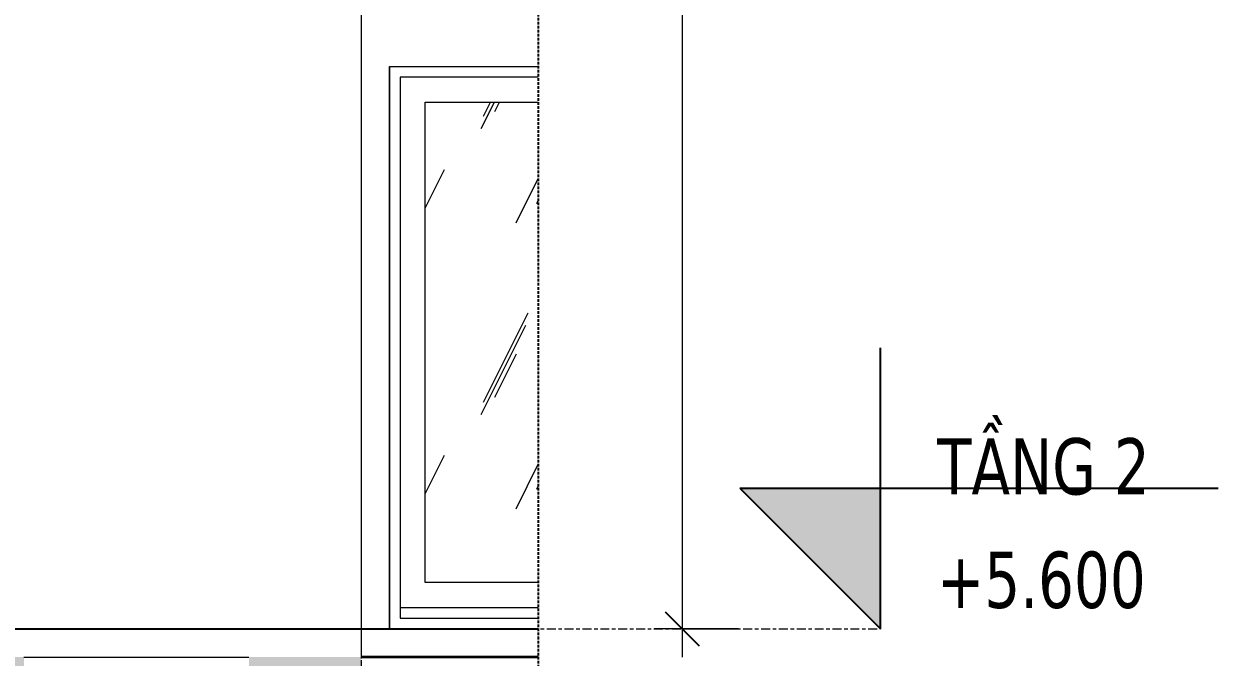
# Model space of a CAD drawing. Header units: millimetres. Extents: x 31499 to 223976, y 3719 to 80291.
# Drawn here: x 68101 to 70224, y 5550 to 6676 of the extents above; entities that cross this region are included whole.
import ezdxf

# ---------------------------------------------------------------- set-up
doc = ezdxf.new("R2010")
doc.units = ezdxf.units.MM
for name, pattern in [('Centre', [31.75, 6.35, -4.7625, 15.875, -4.7625]), ('Grid Line', [22.225, 12.7, -3.175, 3.175, -3.175]), ('Hidden', [7.14375, 4.7625, -2.38125]), ('IMPORT-CENTER _2_', [40.64, 25.4, -5.08, 5.08, -5.08])]:
    doc.linetypes.add(name, pattern=pattern)
for name, color, linetype, lineweight in [('0-5', 170, 'Continuous', 5), ('A-ANNO-DIMS', 211, 'Continuous', 9), ('A-ANNO-DIMS-50', 211, 'Continuous', 9), ('A-DETL-GENF', 92, 'Continuous', 18), ('A-DETL-GENF-4', 92, 'Hidden', 25), ('A-DETL-GENF-5', 9, 'Continuous', 18), ('A-FLOR-3', 7, 'Continuous', 18), ('A-FLOR-FNSH-1', 250, 'Continuous', 35), ('A-FLOR-LEVL', 51, 'Continuous', 9), ('A-FLOR-LEVL-1', 51, 'Continuous', 25), ('A-FLOR-LEVL-2', 51, 'Centre', 9), ('A-GLAZ', 151, 'Continuous', 18), ('A-WALL', 113, 'Continuous', 18), ('G-IMPT', 8, 'Continuous', 18), ('G-IMPT-3', 8, 'IMPORT-CENTER _2_', 18), ('M-EQPM', 50, 'Continuous', 18), ('M-EQPM-1', 50, 'Continuous', 25), ('S-GRID-1', 1, 'Grid Line', 9)]:
    doc.layers.add(name, color=color, linetype=linetype, lineweight=lineweight)
doc.styles.add('Tahoma_B_1', font='tahomabd.ttf', dxfattribs={"width": 0.85, "height": 100})
doc.styles.add('UTM Avo', font='', dxfattribs={"width": 0.9, "height": 125})
doc.styles.get('UTM Avo').set_extended_font_data('UTM Avo')
doc.dimstyles.new('1_Dim_chi_tiet_2_5', dxfattribs={"dimscale": 304.8, "dimtxt": 124.912619, "dimasz": 0.19685, "dimexe": 0.164042, "dimexo": 0.0625, "dimgap": 0.016404, "dimtad": 1, "dimdec": 0, "dimrnd": 5, "dimzin": 0, "dimdsep": 46, "dimtxsty": 'UTM Avo', "dimblk1": 'OBLIQUE', "dimblk2": 'OBLIQUE', "dimsah": 1, "dimcen": 0.09, "dimdle": 0.164042, "dimazin": 0, "dimtfac": 1, "dimtdec": 4, "dimtix": 1, "dimtmove": 0, "dimatfit": 3, "dimfxl": 0.328084, "dimfxlon": 1, "dimtvp": 1, "dimtolj": 1, "dimtzin": 0, "dimarcsym": 2})

# ---------------------------------------------------------------- blocks, each defined once
blk = doc.blocks.new('NCV_TKTC_KET CAU_rvt-3-TKCS_CĂN HỘ LOẠI 2A - MẶT CẮT 2')
at = {"layer": 'A-FLOR-3'}
blk.add_line((42052.6, 5550), (42452.6, 5550), dxfattribs=at)
at = {"layer": 'A-FLOR-FNSH-1'}
blk.add_line((42967, 5550), (42652.6, 5550), dxfattribs=at)
blk = doc.blocks.new('1_FAMILY RVT - W01-WxH 1000x3200-V42-TKCS_CĂN HỘ LOẠI 2A - MẶT CẮT 2')
at = {"layer": 'A-GLAZ'}
h = blk.add_hatch(dxfattribs=at)
h.set_pattern_fill('FP_12', color=256, style=0, pattern_type=2)
h.set_pattern_definition([(63.435, (38289.09, 15909.78), (-0.0009, 508), [177.488, -958.435]), (63.435, (37781.09, 15909.78), (-0.0009, 508), [177.488, -958.435]), (63.435, (38532.27, 16007.92), (-0.0009, 508), [177.488, -958.435]), (63.435, (38024.27, 16007.92), (-0.0009, 508), [177.488, -958.435]), (63.435, (38495.46, 15973.28), (-0.0009, 508), [177.488, -958.435]), (63.435, (37987.46, 15973.28), (-0.0009, 508), [177.488, -958.435]), (63.435, (38457.94, 16171.7), (-0.0009, 508), [86.267, -1049.655]), (63.435, (37949.94, 16171.7), (-0.0009, 508), [86.267, -1049.655]), (63.435, (38433.4, 16140.98), (-0.0009, 508), [177.488, -958.435]), (63.435, (37925.4, 16140.98), (-0.0009, 508), [177.488, -958.435]), (63.435, (38437.74, 16163.03), (-0.0009, 508), [177.488, -958.435]), (63.435, (37929.74, 16163.03), (-0.0009, 508), [177.488, -958.435]), (63.435, (38232.78, 16066.31), (-0.0009, 508), [177.488, -958.435]), (63.435, (37724.78, 16066.31), (-0.0009, 508), [177.488, -958.435]), (63.435, (38237.11, 16092.3), (-0.0009, 508), [177.488, -958.435]), (63.435, (37729.11, 16092.3), (-0.0009, 508), [177.488, -958.435]), (63.435, (38238.28, 16111.03), (-0.0009, 508), [177.488, -958.435]), (63.435, (37730.28, 16111.03), (-0.0009, 508), [177.488, -958.435])])
h.paths.add_polyline_path([(42967, 5682.5), (42967, 6536.5), (42766.1, 6536.5), (42766.1, 5682.5)])
for p, q in [((42702.6, 6600), (42967, 6600)), ((42702.6, 6600), (42702.6, 5600)), ((42721.6, 6580.9), (42721.6, 5619)), ((42967, 6580.9), (42721.6, 6580.9)), ((42766.1, 6536.5), (42967, 6536.5)), ((42766.1, 5682.5), (42766.1, 6536.5)), ((42967, 5682.5), (42766.1, 5682.5)), ((42721.6, 5638.1), (42967, 5638.1)), ((42721.6, 5619), (42967, 5619)), ((42967, 5600), (42702.6, 5600))]:
    blk.add_line(p, q, dxfattribs=at)
blk = doc.blocks.new('TKTC_XREF_251221_MB TANG 2-7 - TKTC_XREF_260130_MB TANG 2-5_dwg_$cc-4746802-TKCS_CĂN HỘ LOẠI 2A - MẶT CẮT 2')
at = {"layer": 'G-IMPT-3'}
for p, q in [((42139.2, 5600), (42260.3, 5600)), ((42200.2, 5600), (42199.3, 5600))]:
    blk.add_line(p, q, dxfattribs=at)
at = {"layer": 'M-EQPM'}
for p, q in [((42200.1, 5600), (42199.4, 5600)), ((42199.4, 5600), (42199.7, 5600)), ((42199.7, 5600), (42200.1, 5600)), ((42244.7, 5600), (42244.7, 5600))]:
    blk.add_line(p, q, dxfattribs=at)
blk = doc.blocks.new('TKTC_XREF_251221_MB TANG 2-7 - TKTC_XREF_260130_MB TANG 2-5_dwg_CUM U_DN100-4746799-TKCS_CĂN HỘ LOẠI 2A - MẶT CẮT 2')
at = {"layer": 'G-IMPT'}
for p, q in [((42202, 5600), (42201.2, 5600)), ((42252.6, 5600), (42201.2, 5600)), ((42202, 5600), (42201.3, 5600)), ((42202, 5600), (42201.3, 5600)), ((42253.4, 5600), (42202, 5600)), ((42254.1, 5600), (42257.9, 5600)), ((42254.1, 5600), (42257.9, 5600)), ((42254.8, 5600), (42258.6, 5600)), ((42254.9, 5600), (42258.7, 5600)), ((42257.9, 5600), (42257.9, 5600)), ((42257.9, 5600), (42257.9, 5600)), ((42257.9, 5600), (42257.9, 5600)), ((42258.6, 5600), (42258.6, 5600)), ((42258.6, 5600), (42258.7, 5600)), ((42258.6, 5600), (42258.7, 5600)), ((42258.7, 5600), (42258.7, 5600)), ((42259.4, 5600), (42259.4, 5600)), ((42260.2, 5600), (42260.2, 5600)), ((42260.9, 5600), (42261, 5600)), ((42261.7, 5600), (42261.7, 5600)), ((42262.4, 5600), (42262.5, 5600)), ((42262.9, 5600), (42263.7, 5600)), ((42263.7, 5600), (42263, 5600)), ((42264.5, 5600), (42263.7, 5600)), ((42263.7, 5600), (42264.4, 5600)), ((42263.7, 5600), (42263.7, 5600)), ((42264.4, 5600), (42264.5, 5600))]:
    blk.add_line(p, q, dxfattribs=at)
at = {"layer": 'G-IMPT', "flags": 128}
for points in [[(42252.6, 5600), (42201.3, 5600), (42201.3, 5600)], [(42253.3, 5600), (42202, 5600), (42202, 5600)], [(42254.1, 5600), (42254.1, 5600), (42252.5, 5600), (42252.6, 5600), (42254.1, 5600), (42254.1, 5600)], [(42254.8, 5600), (42254.8, 5600), (42253.3, 5600), (42253.4, 5600), (42254.9, 5600), (42254.9, 5600)], [(42257.9, 5600), (42254.1, 5600), (42254.1, 5600), (42257.9, 5600)], [(42258.7, 5600), (42254.9, 5600), (42254.8, 5600), (42258.6, 5600)], [(42258.6, 5600), (42262.9, 5600), (42263, 5600), (42258.7, 5600)], [(42259.4, 5600), (42263.7, 5600), (42263.7, 5600), (42259.4, 5600)]]:
    blk.add_lwpolyline(points, dxfattribs=at)
blk = doc.blocks.new('TKTC_XREF_251221_MB TANG 2-7 - TKTC_XREF_260130_MB TANG 2-5_dwg_$cc-4746798-TKCS_CĂN HỘ LOẠI 2A - MẶT CẮT 2')
at = {"layer": 'G-IMPT-3'}
for p, q in [((42110.7, 5600), (42263.7, 5600)), ((42187.2, 5600), (42187.1, 5600))]:
    blk.add_line(p, q, dxfattribs=at)
at = {"layer": 'M-EQPM'}
for p, q in [((42187.2, 5600), (42187.1, 5600)), ((42187.1, 5600), (42187.2, 5600)), ((42187.2, 5600), (42187.2, 5600)), ((42244, 5600), (42244, 5600))]:
    blk.add_line(p, q, dxfattribs=at)
blk = doc.blocks.new('TKTC_XREF_251221_MB TANG 2-7 - TKTC_XREF_260130_MB TANG 2-5_dwg_CUM U_DN100-V43-TKCS_CĂN HỘ LOẠI 2A - MẶT CẮT 2')
at = {"layer": 'G-IMPT'}
for p, q in [((42187.1, 5600), (42187.2, 5600)), ((42187.1, 5600), (42187.2, 5600)), ((42187.1, 5600), (42187.2, 5600)), ((42252, 5600), (42187.1, 5600)), ((42252.1, 5600), (42187.2, 5600)), ((42253.9, 5600), (42258.7, 5600)), ((42253.9, 5600), (42258.7, 5600)), ((42254, 5600), (42258.8, 5600)), ((42254, 5600), (42258.8, 5600)), ((42258.7, 5600), (42258.7, 5600)), ((42258.7, 5600), (42258.7, 5600)), ((42258.7, 5600), (42258.7, 5600)), ((42258.8, 5600), (42258.8, 5600)), ((42258.8, 5600), (42258.8, 5600)), ((42258.8, 5600), (42258.8, 5600)), ((42259.6, 5600), (42259.6, 5600)), ((42259.7, 5600), (42259.7, 5600)), ((42261.6, 5600), (42261.6, 5600)), ((42261.7, 5600), (42261.7, 5600)), ((42263.5, 5600), (42263.5, 5600)), ((42263.6, 5600), (42263.6, 5600)), ((42266, 5600), (42265, 5600)), ((42265.1, 5600), (42266, 5600)), ((42266.1, 5600), (42265.2, 5600)), ((42265.2, 5600), (42266.1, 5600)), ((42266, 5600), (42266, 5600)), ((42266.1, 5600), (42266.1, 5600))]:
    blk.add_line(p, q, dxfattribs=at)
at = {"layer": 'G-IMPT', "flags": 128}
for points in [[(42252, 5600), (42187.1, 5600), (42187.1, 5600)], [(42252.1, 5600), (42187.2, 5600), (42187.2, 5600)], [(42253.9, 5600), (42253.9, 5600), (42252, 5600), (42252, 5600), (42253.9, 5600), (42253.9, 5600)], [(42254, 5600), (42254, 5600), (42252.1, 5600), (42252.1, 5600), (42254, 5600), (42254, 5600)], [(42258.7, 5600), (42253.9, 5600), (42253.9, 5600), (42258.7, 5600)], [(42258.8, 5600), (42254, 5600), (42254, 5600), (42258.8, 5600)], [(42259.6, 5600), (42265.1, 5600), (42265, 5600), (42259.6, 5600)], [(42259.7, 5600), (42265.2, 5600), (42265.2, 5600), (42259.7, 5600)]]:
    blk.add_lwpolyline(points, dxfattribs=at)
blk = doc.blocks.new('TKTC_XREF_251221_MB TANG 2-7 - TKTC_XREF_260130_MB TANG 2-5_dwg_$cc-4746795-TKCS_CĂN HỘ LOẠI 2A - MẶT CẮT 2')
at = {"layer": 'G-IMPT-3'}
for p, q in [((42111.5, 5600), (42264.5, 5600)), ((42188, 5600), (42188.1, 5600))]:
    blk.add_line(p, q, dxfattribs=at)
at = {"layer": 'M-EQPM'}
for p, q in [((42188, 5600), (42188, 5600)), ((42188, 5600), (42188.1, 5600)), ((42188.1, 5600), (42188, 5600)), ((42244.9, 5600), (42244.9, 5600))]:
    blk.add_line(p, q, dxfattribs=at)
blk = doc.blocks.new('TKTC_XREF_251221_MB TANG 2-7 - TKTC_XREF_260130_MB TANG 2-5_dwg_$cc-4746801-TKCS_CĂN HỘ LOẠI 2A - MẶT CẮT 2')
at = {"layer": 'G-IMPT-3'}
for p, q in [((42139.6, 5600), (42260.7, 5600)), ((42200.6, 5600), (42199.7, 5600))]:
    blk.add_line(p, q, dxfattribs=at)
at = {"layer": 'M-EQPM'}
for p, q in [((42200.5, 5600), (42199.8, 5600)), ((42199.8, 5600), (42200.1, 5600)), ((42200.1, 5600), (42200.5, 5600)), ((42245.1, 5600), (42245.1, 5600))]:
    blk.add_line(p, q, dxfattribs=at)
blk = doc.blocks.new('TKTC_XREF_251221_MB TANG 2-7 - TKTC_XREF_260130_MB TANG 2-5_dwg_$cc-4746807-TKCS_CĂN HỘ LOẠI 2A - MẶT CẮT 2')
at = {"layer": 'G-IMPT-3'}
for p, q in [((42110.7, 5600), (42263.7, 5600)), ((42187.2, 5600), (42187.1, 5600))]:
    blk.add_line(p, q, dxfattribs=at)
at = {"layer": 'M-EQPM'}
for p, q in [((42187.2, 5600), (42187.1, 5600)), ((42187.1, 5600), (42187.2, 5600)), ((42187.2, 5600), (42187.2, 5600)), ((42244, 5600), (42244, 5600))]:
    blk.add_line(p, q, dxfattribs=at)
blk = doc.blocks.new('TKTC_XREF_251221_MB TANG 2-7 - TKTC_XREF_260130_MB TANG 2-5_dwg_$cc-4746806-TKCS_CĂN HỘ LOẠI 2A - MẶT CẮT 2')
at = {"layer": 'G-IMPT-3'}
for p, q in [((42111.5, 5600), (42264.5, 5600)), ((42188, 5600), (42188.1, 5600))]:
    blk.add_line(p, q, dxfattribs=at)
at = {"layer": 'M-EQPM'}
for p, q in [((42188, 5600), (42188, 5600)), ((42188, 5600), (42188.1, 5600)), ((42188.1, 5600), (42188, 5600)), ((42244.9, 5600), (42244.9, 5600))]:
    blk.add_line(p, q, dxfattribs=at)
blk = doc.blocks.new('TKTC_XREF_251221_MB TANG 2-7 - TKTC_XREF_260130_MB TANG 2-5_dwg_$cc-4746800-TKCS_CĂN HỘ LOẠI 2A - MẶT CẮT 2')
at = {"layer": 'G-IMPT-3'}
for p, q in [((42217.4, 5600), (42096.3, 5600)), ((42156.4, 5600), (42157.3, 5600))]:
    blk.add_line(p, q, dxfattribs=at)
at = {"layer": 'M-EQPM'}
for p, q in [((42111.8, 5600), (42111.8, 5600)), ((42156.8, 5600), (42156.5, 5600)), ((42156.5, 5600), (42157.2, 5600)), ((42157.2, 5600), (42156.8, 5600))]:
    blk.add_line(p, q, dxfattribs=at)
blk = doc.blocks.new('TKTC_XREF_251221_MB TANG 2-7 - TKTC_XREF_260130_MB TANG 2-5_dwg_CUM U_DN100-V51-TKCS_CĂN HỘ LOẠI 2A - MẶT CẮT 2')
at = {"layer": 'G-IMPT'}
for p, q in [((42092.1, 5600), (42092.9, 5600)), ((42092.9, 5600), (42092.1, 5600)), ((42092.1, 5600), (42092.1, 5600)), ((42092.9, 5600), (42093.6, 5600)), ((42093.7, 5600), (42092.9, 5600)), ((42092.9, 5600), (42092.9, 5600)), ((42094.1, 5600), (42094.1, 5600)), ((42094.9, 5600), (42094.9, 5600)), ((42095.6, 5600), (42095.6, 5600)), ((42096.4, 5600), (42096.4, 5600)), ((42097.2, 5600), (42097.2, 5600)), ((42097.9, 5600), (42097.9, 5600)), ((42098, 5600), (42097.9, 5600)), ((42101.7, 5600), (42097.9, 5600)), ((42098, 5600), (42097.9, 5600)), ((42098, 5600), (42098, 5600)), ((42101.7, 5600), (42098, 5600)), ((42098.7, 5600), (42098.7, 5600)), ((42098.7, 5600), (42098.7, 5600)), ((42098.7, 5600), (42098.7, 5600)), ((42102.5, 5600), (42098.7, 5600)), ((42102.5, 5600), (42098.7, 5600)), ((42103.2, 5600), (42154.5, 5600)), ((42104, 5600), (42155.3, 5600)), ((42154.5, 5600), (42155.3, 5600)), ((42154.6, 5600), (42155.3, 5600)), ((42154.6, 5600), (42155.3, 5600))]:
    blk.add_line(p, q, dxfattribs=at)
at = {"layer": 'G-IMPT', "flags": 128}
for points in [[(42097.2, 5600), (42092.9, 5600), (42092.9, 5600), (42097.2, 5600)], [(42097.9, 5600), (42093.7, 5600), (42093.6, 5600), (42097.9, 5600)], [(42097.9, 5600), (42101.7, 5600), (42101.8, 5600), (42098, 5600)], [(42098.7, 5600), (42102.4, 5600), (42102.5, 5600), (42098.7, 5600)], [(42101.8, 5600), (42101.8, 5600), (42103.3, 5600), (42103.2, 5600), (42101.7, 5600), (42101.7, 5600)], [(42102.5, 5600), (42102.5, 5600), (42104, 5600), (42103.9, 5600), (42102.4, 5600), (42102.4, 5600)], [(42103.3, 5600), (42154.6, 5600), (42154.6, 5600)], [(42104, 5600), (42155.3, 5600), (42155.3, 5600)]]:
    blk.add_lwpolyline(points, dxfattribs=at)
blk = doc.blocks.new('TKTC_XREF_251221_MB TANG 2-7 - TKTC_XREF_260130_MB TANG 2-5_dwg_$cc-V52-TKCS_CĂN HỘ LOẠI 2A - MẶT CẮT 2')
at = {"layer": 'G-IMPT-3'}
for p, q in [((42245.9, 5600), (42092.9, 5600)), ((42169.3, 5600), (42169.5, 5600))]:
    blk.add_line(p, q, dxfattribs=at)
at = {"layer": 'M-EQPM'}
for p, q in [((42112.5, 5600), (42112.5, 5600)), ((42169.4, 5600), (42169.4, 5600)), ((42169.4, 5600), (42169.4, 5600)), ((42169.4, 5600), (42169.4, 5600))]:
    blk.add_line(p, q, dxfattribs=at)
blk = doc.blocks.new('TKTC_XREF_251221_MB TANG 2-7 - TKTC_XREF_260130_MB TANG 2-5_dwg_CUM U_DN100-V53-TKCS_CĂN HỘ LOẠI 2A - MẶT CẮT 2')
at = {"layer": 'G-IMPT'}
for p, q in [((42090.5, 5600), (42091.4, 5600)), ((42091.4, 5600), (42090.5, 5600)), ((42090.5, 5600), (42090.5, 5600)), ((42090.6, 5600), (42091.5, 5600)), ((42091.5, 5600), (42090.6, 5600)), ((42090.6, 5600), (42090.6, 5600)), ((42093, 5600), (42093, 5600)), ((42093.1, 5600), (42093.1, 5600)), ((42094.9, 5600), (42094.9, 5600)), ((42095, 5600), (42095, 5600)), ((42096.8, 5600), (42096.8, 5600)), ((42096.9, 5600), (42097, 5600)), ((42097.8, 5600), (42097.8, 5600)), ((42097.8, 5600), (42097.8, 5600)), ((42097.8, 5600), (42097.8, 5600)), ((42102.6, 5600), (42097.8, 5600)), ((42102.6, 5600), (42097.8, 5600)), ((42097.9, 5600), (42097.9, 5600)), ((42097.9, 5600), (42097.9, 5600)), ((42097.9, 5600), (42097.9, 5600)), ((42102.7, 5600), (42097.9, 5600)), ((42102.7, 5600), (42097.9, 5600)), ((42104.5, 5600), (42169.3, 5600)), ((42104.6, 5600), (42169.5, 5600)), ((42169.4, 5600), (42169.3, 5600)), ((42169.5, 5600), (42169.3, 5600)), ((42169.4, 5600), (42169.4, 5600))]:
    blk.add_line(p, q, dxfattribs=at)
at = {"layer": 'G-IMPT', "flags": 128}
for points in [[(42096.8, 5600), (42091.4, 5600), (42091.4, 5600), (42096.8, 5600)], [(42096.9, 5600), (42091.5, 5600), (42091.5, 5600), (42097, 5600)], [(42097.8, 5600), (42102.6, 5600), (42102.6, 5600), (42097.8, 5600)], [(42097.9, 5600), (42102.7, 5600), (42102.7, 5600), (42097.9, 5600)], [(42102.6, 5600), (42102.6, 5600), (42104.5, 5600), (42104.5, 5600), (42102.6, 5600), (42102.6, 5600)], [(42102.7, 5600), (42102.7, 5600), (42104.6, 5600), (42104.6, 5600), (42102.7, 5600), (42102.7, 5600)], [(42104.5, 5600), (42169.3, 5600), (42169.4, 5600)], [(42104.6, 5600), (42169.4, 5600), (42169.4, 5600)]]:
    blk.add_lwpolyline(points, dxfattribs=at)
blk = doc.blocks.new('TKTC_XREF_251221_MB TANG 2-7 - TKTC_XREF_260130_MB TANG 2-5_dwg_$cc-V54-TKCS_CĂN HỘ LOẠI 2A - MẶT CẮT 2')
at = {"layer": 'G-IMPT-3'}
for p, q in [((42245.1, 5600), (42092.1, 5600)), ((42168.6, 5600), (42168.5, 5600))]:
    blk.add_line(p, q, dxfattribs=at)
at = {"layer": 'M-EQPM'}
for p, q in [((42111.7, 5600), (42111.7, 5600)), ((42168.6, 5600), (42168.5, 5600)), ((42168.5, 5600), (42168.6, 5600)), ((42168.6, 5600), (42168.6, 5600))]:
    blk.add_line(p, q, dxfattribs=at)
blk = doc.blocks.new('TKTC_XREF_251221_MB TANG 2-7 - TKTC_XREF_260130_MB TANG 2-5_dwg_$cc-4746805-TKCS_CĂN HỘ LOẠI 2A - MẶT CẮT 2')
at = {"layer": 'G-IMPT-3'}
for p, q in [((42142, 5600), (42262.8, 5600)), ((42202.4, 5600), (42202.4, 5600))]:
    blk.add_line(p, q, dxfattribs=at)
at = {"layer": 'M-EQPM'}
for p, q in [((42202.4, 5600), (42159.7, 5600)), ((42159.7, 5600), (42202.4, 5600)), ((42202.4, 5600), (42192.5, 5600)), ((42192.5, 5600), (42202.4, 5600)), ((42202.4, 5600), (42212.3, 5600)), ((42212.3, 5600), (42202.4, 5600)), ((42247.3, 5600), (42247.3, 5600))]:
    blk.add_line(p, q, dxfattribs=at)
blk = doc.blocks.new('TKTC_XREF_251221_MB TANG 2-7 - TKTC_XREF_260130_MB TANG 2-5_dwg_CUM U_DN100-V55-TKCS_CĂN HỘ LOẠI 2A - MẶT CẮT 2')
at = {"layer": 'G-IMPT'}
for p, q in [((42202.4, 5600), (42155.6, 5600)), ((42155.6, 5600), (42202.4, 5600)), ((42202.4, 5600), (42202.4, 5600)), ((42202.4, 5600), (42202.4, 5600)), ((42253.6, 5600), (42202.4, 5600)), ((42253.6, 5600), (42202.4, 5600)), ((42253.6, 5600), (42202.4, 5600)), ((42253.6, 5600), (42202.4, 5600)), ((42255.1, 5600), (42253.6, 5600)), ((42253.6, 5600), (42255.1, 5600)), ((42255.1, 5600), (42253.6, 5600)), ((42253.6, 5600), (42255.1, 5600)), ((42258.9, 5600), (42255.1, 5600)), ((42255.1, 5600), (42258.9, 5600)), ((42255.1, 5600), (42258.9, 5600)), ((42255.1, 5600), (42258.9, 5600)), ((42258.9, 5600), (42255.1, 5600)), ((42255.1, 5600), (42258.9, 5600)), ((42255.1, 5600), (42258.9, 5600)), ((42255.1, 5600), (42258.9, 5600)), ((42258.9, 5600), (42258.9, 5600)), ((42258.9, 5600), (42258.9, 5600)), ((42259.6, 5600), (42263.9, 5600)), ((42263.9, 5600), (42259.6, 5600)), ((42259.6, 5600), (42263.9, 5600)), ((42263.9, 5600), (42259.6, 5600)), ((42264.7, 5600), (42263.9, 5600)), ((42263.9, 5600), (42264.7, 5600)), ((42264.7, 5600), (42263.9, 5600)), ((42263.9, 5600), (42264.7, 5600))]:
    blk.add_line(p, q, dxfattribs=at)
blk = doc.blocks.new('TKTC_XREF_251221_MB TANG 2-7 - TKTC_XREF_260130_MB TANG 2-5_dwg_$cc-4746797-TKCS_CĂN HỘ LOẠI 2A - MẶT CẮT 2')
at = {"layer": 'G-IMPT-3'}
for p, q in [((42216.9, 5600), (42095.8, 5600)), ((42155.9, 5600), (42156.8, 5600))]:
    blk.add_line(p, q, dxfattribs=at)
at = {"layer": 'M-EQPM'}
for p, q in [((42111.4, 5600), (42111.4, 5600)), ((42156.4, 5600), (42156, 5600)), ((42156, 5600), (42156.7, 5600)), ((42156.7, 5600), (42156.4, 5600))]:
    blk.add_line(p, q, dxfattribs=at)
blk = doc.blocks.new('TKTC_XREF_251221_MB TANG 2-7 - TKTC_XREF_260130_MB TANG 2-5_dwg_$cc-V56-TKCS_CĂN HỘ LOẠI 2A - MẶT CẮT 2')
at = {"layer": 'G-IMPT-3'}
for p, q in [((42137.8, 5600), (42258.9, 5600)), ((42198.8, 5600), (42198, 5600))]:
    blk.add_line(p, q, dxfattribs=at)
at = {"layer": 'M-EQPM'}
for p, q in [((42198.7, 5600), (42198.1, 5600)), ((42198.1, 5600), (42198.4, 5600)), ((42198.4, 5600), (42198.7, 5600)), ((42243.4, 5600), (42243.4, 5600))]:
    blk.add_line(p, q, dxfattribs=at)
blk = doc.blocks.new('TKTC_XREF_251221_MB TANG 2-7 - TKTC_XREF_260130_MB TANG 2-5_dwg_CUM U_DN100-V57-TKCS_CĂN HỘ LOẠI 2A - MẶT CẮT 2')
at = {"layer": 'G-IMPT'}
for p, q in [((42200.6, 5600), (42199.9, 5600)), ((42251.2, 5600), (42199.9, 5600)), ((42200.6, 5600), (42200, 5600)), ((42200.6, 5600), (42200, 5600)), ((42252, 5600), (42200.6, 5600)), ((42252.8, 5600), (42256.6, 5600)), ((42252.8, 5600), (42256.6, 5600)), ((42253.4, 5600), (42257.2, 5600)), ((42253.5, 5600), (42257.3, 5600)), ((42256.5, 5600), (42256.6, 5600)), ((42256.6, 5600), (42256.6, 5600)), ((42256.6, 5600), (42256.6, 5600)), ((42257.2, 5600), (42257.2, 5600)), ((42257.2, 5600), (42257.3, 5600)), ((42257.3, 5600), (42257.3, 5600)), ((42257.3, 5600), (42257.4, 5600)), ((42258, 5600), (42258, 5600)), ((42258.9, 5600), (42258.9, 5600)), ((42259.5, 5600), (42259.6, 5600)), ((42260.4, 5600), (42260.4, 5600)), ((42261.1, 5600), (42261.1, 5600)), ((42262.4, 5600), (42261.6, 5600)), ((42261.6, 5600), (42262.4, 5600)), ((42263.1, 5600), (42262.3, 5600)), ((42262.3, 5600), (42263, 5600)), ((42262.4, 5600), (42262.4, 5600)), ((42263, 5600), (42263.1, 5600))]:
    blk.add_line(p, q, dxfattribs=at)
at = {"layer": 'G-IMPT', "flags": 128}
for points in [[(42251.3, 5600), (42200, 5600), (42200, 5600)], [(42251.9, 5600), (42200.6, 5600), (42200.6, 5600)], [(42252.8, 5600), (42252.7, 5600), (42251.2, 5600), (42251.3, 5600), (42252.8, 5600), (42252.8, 5600)], [(42253.4, 5600), (42253.4, 5600), (42251.9, 5600), (42252, 5600), (42253.5, 5600), (42253.5, 5600)], [(42256.6, 5600), (42252.8, 5600), (42252.8, 5600), (42256.5, 5600)], [(42257.3, 5600), (42253.5, 5600), (42253.4, 5600), (42257.2, 5600)], [(42257.3, 5600), (42261.6, 5600), (42261.6, 5600), (42257.3, 5600)], [(42258, 5600), (42262.3, 5600), (42262.3, 5600), (42258, 5600)]]:
    blk.add_lwpolyline(points, dxfattribs=at)
blk = doc.blocks.new('TKTC_XREF_251221_MB TANG 2-7 - TKTC_XREF_260130_MB TANG 2-5_dwg_$cc-V58-TKCS_CĂN HỘ LOẠI 2A - MẶT CẮT 2')
at = {"layer": 'G-IMPT-3'}
for p, q in [((42111.9, 5600), (42264.9, 5600)), ((42188.4, 5600), (42188.4, 5600))]:
    blk.add_line(p, q, dxfattribs=at)
at = {"layer": 'M-EQPM'}
for p, q in [((42188.4, 5600), (42134.4, 5600)), ((42134.4, 5600), (42188.4, 5600)), ((42188.4, 5600), (42175.9, 5600)), ((42175.9, 5600), (42188.4, 5600)), ((42188.4, 5600), (42201, 5600)), ((42201, 5600), (42188.4, 5600)), ((42245.3, 5600), (42245.3, 5600))]:
    blk.add_line(p, q, dxfattribs=at)
blk = doc.blocks.new('TKTC_XREF_251221_MB TANG 2-7 - TKTC_XREF_260130_MB TANG 2-5_dwg_CUM U_DN100-V59-TKCS_CĂN HỘ LOẠI 2A - MẶT CẮT 2')
at = {"layer": 'G-IMPT'}
for p, q in [((42188.4, 5600), (42121.3, 5600)), ((42121.3, 5600), (42188.4, 5600)), ((42188.4, 5600), (42129.1, 5600)), ((42129.1, 5600), (42188.4, 5600)), ((42188.4, 5600), (42188.4, 5600)), ((42253.3, 5600), (42188.4, 5600)), ((42253.3, 5600), (42188.4, 5600)), ((42253.3, 5600), (42188.4, 5600)), ((42253.3, 5600), (42188.4, 5600)), ((42255.2, 5600), (42253.3, 5600)), ((42253.3, 5600), (42255.2, 5600)), ((42255.2, 5600), (42253.3, 5600)), ((42253.3, 5600), (42255.2, 5600)), ((42260, 5600), (42255.2, 5600)), ((42255.2, 5600), (42260, 5600)), ((42255.2, 5600), (42260, 5600)), ((42255.2, 5600), (42260, 5600)), ((42260, 5600), (42255.2, 5600)), ((42255.2, 5600), (42260, 5600)), ((42255.2, 5600), (42260, 5600)), ((42255.2, 5600), (42260, 5600)), ((42260, 5600), (42260, 5600)), ((42260, 5600), (42260, 5600)), ((42260.9, 5600), (42266.4, 5600)), ((42266.4, 5600), (42260.9, 5600)), ((42260.9, 5600), (42266.4, 5600)), ((42266.4, 5600), (42260.9, 5600)), ((42267.3, 5600), (42266.4, 5600)), ((42266.4, 5600), (42267.3, 5600)), ((42267.3, 5600), (42266.4, 5600)), ((42266.4, 5600), (42267.3, 5600))]:
    blk.add_line(p, q, dxfattribs=at)
blk = doc.blocks.new('TKTC_XREF_251221_MB TANG 2-7 - TKTC_XREF_260130_MB TANG 2-5_dwg_$cc-V60-TKCS_CĂN HỘ LOẠI 2A - MẶT CẮT 2')
at = {"layer": 'G-IMPT-3'}
for p, q in [((42112.4, 5600), (42265.5, 5600)), ((42188.9, 5600), (42188.9, 5600))]:
    blk.add_line(p, q, dxfattribs=at)
at = {"layer": 'M-EQPM'}
for p, q in [((42188.9, 5600), (42134.9, 5600)), ((42134.9, 5600), (42188.9, 5600)), ((42188.9, 5600), (42176.4, 5600)), ((42176.4, 5600), (42188.9, 5600)), ((42188.9, 5600), (42201.5, 5600)), ((42201.5, 5600), (42188.9, 5600)), ((42245.8, 5600), (42245.8, 5600))]:
    blk.add_line(p, q, dxfattribs=at)
blk = doc.blocks.new('TKTC_XREF_251221_MB TANG 2-7 - TKTC_XREF_260130_MB TANG 2-5_dwg_$cc-V61-TKCS_CĂN HỘ LOẠI 2A - MẶT CẮT 2')
at = {"layer": 'G-IMPT-3'}
for p, q in [((42139.6, 5600), (42260.7, 5600)), ((42200.6, 5600), (42199.8, 5600))]:
    blk.add_line(p, q, dxfattribs=at)
at = {"layer": 'M-EQPM'}
for p, q in [((42200.5, 5600), (42199.9, 5600)), ((42199.9, 5600), (42200.2, 5600)), ((42200.2, 5600), (42200.5, 5600)), ((42245.2, 5600), (42245.2, 5600))]:
    blk.add_line(p, q, dxfattribs=at)
blk = doc.blocks.new('TKTC_XREF_251221_MB TANG 2-7 - TKTC_XREF_251221_MB TANG 2-7-2039446-TKCS_CĂN HỘ LOẠI 2A - MẶT CẮT 2')
at = {"layer": 'M-EQPM'}
for p, q in [((42103.5, 5600), (42054.3, 5600)), ((42054.3, 5600), (42103.5, 5600)), ((42103.6, 5600), (42054.4, 5600)), ((42054.4, 5600), (42103.6, 5600)), ((42253.1, 5600), (42302.2, 5600)), ((42302.2, 5600), (42253.1, 5600)), ((42253.1, 5600), (42302.2, 5600)), ((42302.2, 5600), (42253.1, 5600)), ((42253.7, 5600), (42302.8, 5600)), ((42302.8, 5600), (42253.7, 5600)), ((42253.8, 5600), (42303.6, 5600)), ((42303.6, 5600), (42253.8, 5600))]:
    blk.add_line(p, q, dxfattribs=at)
at = {"layer": 'M-EQPM-1'}
blk.add_line((33652.6, 5600), (42967, 5600), dxfattribs=at)
for name, p in [('TKTC_XREF_251221_MB TANG 2-7 - TKTC_XREF_260130_MB TANG 2-5_dwg_CUM U_DN100-V53-TKCS_CĂN HỘ LOẠI 2A - MẶT CẮT 2', (-0.8, 0)), ('TKTC_XREF_251221_MB TANG 2-7 - TKTC_XREF_260130_MB TANG 2-5_dwg_CUM U_DN100-V53-TKCS_CĂN HỘ LOẠI 2A - MẶT CẮT 2', (0, 0)), ('TKTC_XREF_251221_MB TANG 2-7 - TKTC_XREF_260130_MB TANG 2-5_dwg_CUM U_DN100-V51-TKCS_CĂN HỘ LOẠI 2A - MẶT CẮT 2', (-0.5, 0)), ('TKTC_XREF_251221_MB TANG 2-7 - TKTC_XREF_260130_MB TANG 2-5_dwg_CUM U_DN100-V51-TKCS_CĂN HỘ LOẠI 2A - MẶT CẮT 2', (0, 0)), ('TKTC_XREF_251221_MB TANG 2-7 - TKTC_XREF_260130_MB TANG 2-5_dwg_$cc-V54-TKCS_CĂN HỘ LOẠI 2A - MẶT CẮT 2', (0, 0)), ('TKTC_XREF_251221_MB TANG 2-7 - TKTC_XREF_260130_MB TANG 2-5_dwg_$cc-V52-TKCS_CĂN HỘ LOẠI 2A - MẶT CẮT 2', (0, 0)), ('TKTC_XREF_251221_MB TANG 2-7 - TKTC_XREF_260130_MB TANG 2-5_dwg_$cc-4746797-TKCS_CĂN HỘ LOẠI 2A - MẶT CẮT 2', (0, 0)), ('TKTC_XREF_251221_MB TANG 2-7 - TKTC_XREF_260130_MB TANG 2-5_dwg_$cc-4746800-TKCS_CĂN HỘ LOẠI 2A - MẶT CẮT 2', (0, 0)), ('TKTC_XREF_251221_MB TANG 2-7 - TKTC_XREF_260130_MB TANG 2-5_dwg_$cc-4746798-TKCS_CĂN HỘ LOẠI 2A - MẶT CẮT 2', (0, 0)), ('TKTC_XREF_251221_MB TANG 2-7 - TKTC_XREF_260130_MB TANG 2-5_dwg_$cc-4746807-TKCS_CĂN HỘ LOẠI 2A - MẶT CẮT 2', (0, 0)), ('TKTC_XREF_251221_MB TANG 2-7 - TKTC_XREF_260130_MB TANG 2-5_dwg_$cc-4746798-TKCS_CĂN HỘ LOẠI 2A - MẶT CẮT 2', (0.6, 0)), ('TKTC_XREF_251221_MB TANG 2-7 - TKTC_XREF_260130_MB TANG 2-5_dwg_$cc-4746795-TKCS_CĂN HỘ LOẠI 2A - MẶT CẮT 2', (0, 0)), ('TKTC_XREF_251221_MB TANG 2-7 - TKTC_XREF_260130_MB TANG 2-5_dwg_$cc-4746806-TKCS_CĂN HỘ LOẠI 2A - MẶT CẮT 2', (0, 0)), ('TKTC_XREF_251221_MB TANG 2-7 - TKTC_XREF_260130_MB TANG 2-5_dwg_$cc-V58-TKCS_CĂN HỘ LOẠI 2A - MẶT CẮT 2', (0, 0)), ('TKTC_XREF_251221_MB TANG 2-7 - TKTC_XREF_260130_MB TANG 2-5_dwg_$cc-4746795-TKCS_CĂN HỘ LOẠI 2A - MẶT CẮT 2', (0.6, 0)), ('TKTC_XREF_251221_MB TANG 2-7 - TKTC_XREF_260130_MB TANG 2-5_dwg_$cc-V60-TKCS_CĂN HỘ LOẠI 2A - MẶT CẮT 2', (0, 0)), ('TKTC_XREF_251221_MB TANG 2-7 - TKTC_XREF_260130_MB TANG 2-5_dwg_CUM U_DN100-V59-TKCS_CĂN HỘ LOẠI 2A - MẶT CẮT 2', (0, 0)), ('TKTC_XREF_251221_MB TANG 2-7 - TKTC_XREF_260130_MB TANG 2-5_dwg_CUM U_DN100-V59-TKCS_CĂN HỘ LOẠI 2A - MẶT CẮT 2', (0.5, 0)), ('TKTC_XREF_251221_MB TANG 2-7 - TKTC_XREF_260130_MB TANG 2-5_dwg_$cc-V56-TKCS_CĂN HỘ LOẠI 2A - MẶT CẮT 2', (0, 0)), ('TKTC_XREF_251221_MB TANG 2-7 - TKTC_XREF_260130_MB TANG 2-5_dwg_$cc-4746802-TKCS_CĂN HỘ LOẠI 2A - MẶT CẮT 2', (0, 0)), ('TKTC_XREF_251221_MB TANG 2-7 - TKTC_XREF_260130_MB TANG 2-5_dwg_$cc-4746802-TKCS_CĂN HỘ LOẠI 2A - MẶT CẮT 2', (0, 0)), ('TKTC_XREF_251221_MB TANG 2-7 - TKTC_XREF_260130_MB TANG 2-5_dwg_$cc-4746801-TKCS_CĂN HỘ LOẠI 2A - MẶT CẮT 2', (0, 0)), ('TKTC_XREF_251221_MB TANG 2-7 - TKTC_XREF_260130_MB TANG 2-5_dwg_$cc-4746801-TKCS_CĂN HỘ LOẠI 2A - MẶT CẮT 2', (0, 0)), ('TKTC_XREF_251221_MB TANG 2-7 - TKTC_XREF_260130_MB TANG 2-5_dwg_$cc-V61-TKCS_CĂN HỘ LOẠI 2A - MẶT CẮT 2', (0, 0)), ('TKTC_XREF_251221_MB TANG 2-7 - TKTC_XREF_260130_MB TANG 2-5_dwg_$cc-4746802-TKCS_CĂN HỘ LOẠI 2A - MẶT CẮT 2', (0.6, 0)), ('TKTC_XREF_251221_MB TANG 2-7 - TKTC_XREF_260130_MB TANG 2-5_dwg_$cc-4746801-TKCS_CĂN HỘ LOẠI 2A - MẶT CẮT 2', (0.6, 0)), ('TKTC_XREF_251221_MB TANG 2-7 - TKTC_XREF_260130_MB TANG 2-5_dwg_$cc-4746805-TKCS_CĂN HỘ LOẠI 2A - MẶT CẮT 2', (0, 0)), ('TKTC_XREF_251221_MB TANG 2-7 - TKTC_XREF_260130_MB TANG 2-5_dwg_CUM U_DN100-V55-TKCS_CĂN HỘ LOẠI 2A - MẶT CẮT 2', (0, 0)), ('TKTC_XREF_251221_MB TANG 2-7 - TKTC_XREF_260130_MB TANG 2-5_dwg_CUM U_DN100-V43-TKCS_CĂN HỘ LOẠI 2A - MẶT CẮT 2', (0, 0)), ('TKTC_XREF_251221_MB TANG 2-7 - TKTC_XREF_260130_MB TANG 2-5_dwg_CUM U_DN100-V43-TKCS_CĂN HỘ LOẠI 2A - MẶT CẮT 2', (0, 0)), ('TKTC_XREF_251221_MB TANG 2-7 - TKTC_XREF_260130_MB TANG 2-5_dwg_CUM U_DN100-V43-TKCS_CĂN HỘ LOẠI 2A - MẶT CẮT 2', (0.6, 0)), ('TKTC_XREF_251221_MB TANG 2-7 - TKTC_XREF_260130_MB TANG 2-5_dwg_CUM U_DN100-V43-TKCS_CĂN HỘ LOẠI 2A - MẶT CẮT 2', (0.8, 0)), ('TKTC_XREF_251221_MB TANG 2-7 - TKTC_XREF_260130_MB TANG 2-5_dwg_CUM U_DN100-V43-TKCS_CĂN HỘ LOẠI 2A - MẶT CẮT 2', (0.8, 0)), ('TKTC_XREF_251221_MB TANG 2-7 - TKTC_XREF_260130_MB TANG 2-5_dwg_CUM U_DN100-V43-TKCS_CĂN HỘ LOẠI 2A - MẶT CẮT 2', (1.4, 0)), ('TKTC_XREF_251221_MB TANG 2-7 - TKTC_XREF_260130_MB TANG 2-5_dwg_CUM U_DN100-V57-TKCS_CĂN HỘ LOẠI 2A - MẶT CẮT 2', (0, 0)), ('TKTC_XREF_251221_MB TANG 2-7 - TKTC_XREF_260130_MB TANG 2-5_dwg_CUM U_DN100-4746799-TKCS_CĂN HỘ LOẠI 2A - MẶT CẮT 2', (0, 0)), ('TKTC_XREF_251221_MB TANG 2-7 - TKTC_XREF_260130_MB TANG 2-5_dwg_CUM U_DN100-4746799-TKCS_CĂN HỘ LOẠI 2A - MẶT CẮT 2', (0, 0)), ('TKTC_XREF_251221_MB TANG 2-7 - TKTC_XREF_260130_MB TANG 2-5_dwg_CUM U_DN100-4746799-TKCS_CĂN HỘ LOẠI 2A - MẶT CẮT 2', (0.4, 0)), ('TKTC_XREF_251221_MB TANG 2-7 - TKTC_XREF_260130_MB TANG 2-5_dwg_CUM U_DN100-4746799-TKCS_CĂN HỘ LOẠI 2A - MẶT CẮT 2', (0.4, 0)), ('TKTC_XREF_251221_MB TANG 2-7 - TKTC_XREF_260130_MB TANG 2-5_dwg_CUM U_DN100-4746799-TKCS_CĂN HỘ LOẠI 2A - MẶT CẮT 2', (0.6, 0)), ('TKTC_XREF_251221_MB TANG 2-7 - TKTC_XREF_260130_MB TANG 2-5_dwg_CUM U_DN100-V57-TKCS_CĂN HỘ LOẠI 2A - MẶT CẮT 2', (1.8, 0)), ('TKTC_XREF_251221_MB TANG 2-7 - TKTC_XREF_260130_MB TANG 2-5_dwg_CUM U_DN100-4746799-TKCS_CĂN HỘ LOẠI 2A - MẶT CẮT 2', (1, 0))]:
    blk.add_blockref(name, p)
at = {"extrusion": (0, 0, -1)}
for name, p in [('TKTC_XREF_251221_MB TANG 2-7 - TKTC_XREF_260130_MB TANG 2-5_dwg_CUM U_DN100-V43-TKCS_CĂN HỘ LOẠI 2A - MẶT CẮT 2', (-84355.8, 0)), ('TKTC_XREF_251221_MB TANG 2-7 - TKTC_XREF_260130_MB TANG 2-5_dwg_CUM U_DN100-V43-TKCS_CĂN HỘ LOẠI 2A - MẶT CẮT 2', (-84356.6, 0)), ('TKTC_XREF_251221_MB TANG 2-7 - TKTC_XREF_260130_MB TANG 2-5_dwg_CUM U_DN100-4746799-TKCS_CĂN HỘ LOẠI 2A - MẶT CẮT 2', (-84356.2, 0)), ('TKTC_XREF_251221_MB TANG 2-7 - TKTC_XREF_260130_MB TANG 2-5_dwg_$cc-4746806-TKCS_CĂN HỘ LOẠI 2A - MẶT CẮT 2', (-84356.6, 0)), ('TKTC_XREF_251221_MB TANG 2-7 - TKTC_XREF_260130_MB TANG 2-5_dwg_CUM U_DN100-4746799-TKCS_CĂN HỘ LOẠI 2A - MẶT CẮT 2', (-84356.6, 0)), ('TKTC_XREF_251221_MB TANG 2-7 - TKTC_XREF_260130_MB TANG 2-5_dwg_$cc-4746807-TKCS_CĂN HỘ LOẠI 2A - MẶT CẮT 2', (-84356.6, 0)), ('TKTC_XREF_251221_MB TANG 2-7 - TKTC_XREF_260130_MB TANG 2-5_dwg_$cc-4746801-TKCS_CĂN HỘ LOẠI 2A - MẶT CẮT 2', (-84356.6, 0)), ('TKTC_XREF_251221_MB TANG 2-7 - TKTC_XREF_260130_MB TANG 2-5_dwg_$cc-4746802-TKCS_CĂN HỘ LOẠI 2A - MẶT CẮT 2', (-84356.6, 0))]:
    blk.add_blockref(name, p, dxfattribs=at)
blk = doc.blocks.new('BORDER VIEW - BORDER VIEW-3699670-TKCS_CĂN HỘ LOẠI 2A - MẶT CẮT 2')
at = {"layer": 'A-DETL-GENF-4'}
blk.add_line((42967, 9236.8), (42967, 5090), dxfattribs=at)
blk = doc.blocks.new('Level - CAO ĐỘ LEVEL-350587-TKCS_CĂN HỘ LOẠI 2A - MẶT CẮT 2')
at = {"layer": 'A-FLOR-LEVL'}
blk.add_hatch(color=256, dxfattribs=at).paths.add_polyline_path([(43575.6, 5850), (43575.6, 5600), (43325.6, 5850)])
at = {"layer": 'A-FLOR-LEVL-1'}
for p, q in [((43575.6, 5600), (43575.6, 6100)), ((43325.6, 5850), (43575.6, 5600)), ((43325.6, 5850), (44175.6, 5850))]:
    blk.add_line(p, q, dxfattribs=at)
blk = doc.blocks.new('DIMBLOCK77-TKCS_CĂN HỘ LOẠI 2A - MẶT CẮT 2')
at = {"layer": 'A-ANNO-DIMS-50'}
for p, q in [((69271.5, 9050), (69271.5, 5550)), ((69371.5, 9000), (69221.5, 9000)), ((69271.5, 9000), (69371.5, 9000)), ((69371.5, 5600), (69221.5, 5600)), ((69271.5, 5600), (69371.5, 5600))]:
    blk.add_line(p, q, dxfattribs=at)
at = {"layer": 'A-ANNO-DIMS-50', "lineweight": 25}
for p, q in [((69271.5, 9000), (69241.5, 9030)), ((69271.5, 9000), (69301.5, 8970)), ((69271.5, 5600), (69241.5, 5630)), ((69271.5, 5600), (69301.5, 5570))]:
    blk.add_line(p, q, dxfattribs=at)
at = {"layer": 'A-ANNO-DIMS-50', "color": 0, "insert": (69109.2, 7128.8), "char_height": 125, "width": 410.824, "attachment_point": 1, "rotation": 90, "line_spacing_factor": 1.110334, "style": 'UTM Avo'}
blk.add_mtext('3400', dxfattribs=at)
blk = doc.blocks.new('_Oblique')
at = {"color": 0, "linetype": 'ByBlock', "lineweight": -2}
blk.add_line((-0.5, -0.5), (0.5, 0.5), dxfattribs=at)

msp = doc.modelspace()

# ---------------------------------------------------------------- hatches: boundary and pattern name
at = {"layer": 'A-DETL-GENF-5'}
h = msp.add_hatch(dxfattribs=at)
h.set_pattern_fill('FP_3', color=256, style=0, pattern_type=2)
h.set_pattern_definition([(50, (63740.72, 15875), (364.368, -31.878), [38.1, -419.1]), (355, (63740.72, 15875), (-70.486, 382.113), [30.48, -335.28]), (100.451, (63771.1, 15872.34), (293.885, 350.233), [32.38, -356.18]), (46.184, (63740.72, 15976.6), (542.158, -84.086), [57.15, -628.65]), (96.636, (63785.9, 15969.6), (474.805, 494.855), [48.57, -534.27]), (351.184, (63740.7, 15976.6), (474.81, 494.85), [45.72, -502.92]), (21, (63791.52, 15951.2), (303.2285, -204.5305), [38.1, -419.1]), (326, (63791.52, 15951.2), (123.604, 368.376), [30.48, -335.28]), (71.451, (63816.8, 15934.16), (426.834, 163.843), [32.38, -356.18]), (37.5, (63740.72, 15875), (6.1766, 169.1102), [3.353, -327.863, 3.353, -337.007, -336.55]), (37.5, (63740.72, 15875), (6.1766, 169.1102), [-671.576, 3.353, -333.197]), (7.5, (63740.72, 15875), (133.639, 200.3615), [3.353, -190.703, 3.353, -320.243, -128.27]), (7.5, (63740.72, 15875), (133.639, 200.3615), [-517.652, 3.353, -124.917]), (327.5, (63627.44, 15875), (271.1818, -11.4584), [3.353, -123.647, 3.353, -392.887, -525.78]), (327.5, (63627.44, 15875), (271.1818, -11.4584), [-523.24, 3.353, -522.427]), (317.5, (63576.64, 15875), (296.2585, 50.853), [3.353, -161.747, 3.353, -259.791, -373.38]), (317.5, (63576.64, 15875), (296.2585, 50.853), [-428.244, 3.353, -370.027]), (45, (63740.72, 15875), (-125.7236, 125.7236), []), (45, (63740.72, 16065.5), (-125.7236, 125.7236), [])])
h.paths.add_polyline_path([(68526, 4940), (68701, 4940), (68701, 5150), (69015.4, 5150), (69015.4, 5380), (68701, 5380), (68700.6, 5550), (68501, 5550), (68501, 4940)])
h.paths.add_polyline_path([(64035.1, 4940), (64301, 4940), (64301, 5330), (68101, 5330), (68101, 5550), (67901, 5550), (67901, 5500), (64201, 5500), (64201, 5550), (59701, 5550), (59701, 4950), (60001, 4950), (60001, 5380), (64001, 5380), (64001, 4940)])
h.paths.add_polyline_path([(63062.9, 7810), (63091, 7810), (63091, 7920), (63011, 7920), (63011, 7810)])
h.paths.add_polyline_path([(68701.4, 8150), (68701.4, 8550), (69015.4, 8550), (69015.4, 8780), (68701, 8780), (68701, 8950), (68501, 8950), (68501, 8150), (68701, 8150)])
h.paths.add_polyline_path([(64101, 8350), (64301, 8350), (64301, 8730), (68101, 8730), (68101, 8950), (67901, 8950), (67901, 8900), (64201, 8900), (64201, 8950), (59701, 8950), (59701, 8350), (60001, 8350), (60001, 8785), (64001, 8785), (64001, 8350), (64091, 8350)])

# ---------------------------------------------------------------- linework, layer by layer
at = {"layer": 'A-FLOR-LEVL-2'}
msp.add_line((59018.2, 5600), (69624, 5600), dxfattribs=at)
at = {"layer": 'A-WALL'}
for p, q in [((68701, 5600), (68701, 8150)), ((68751, 5600), (68751, 6600)), ((68751, 6600), (69015.4, 6600)), ((68101, 5600), (68751, 5600)), ((68701, 5550), (68701, 5600))]:
    msp.add_line(p, q, dxfattribs=at)
at = {"layer": 'S-GRID-1'}
msp.add_line((68701, 5420.8), (68701, 8900.2), dxfattribs=at)

# ---------------------------------------------------------------- block references
at = {"layer": '0-5'}
msp.add_blockref('NCV_TKTC_KET CAU_rvt-3-TKCS_CĂN HỘ LOẠI 2A - MẶT CẮT 2', (26048.4, 0), dxfattribs=at)
at = {"layer": 'A-DETL-GENF'}
msp.add_blockref('BORDER VIEW - BORDER VIEW-3699670-TKCS_CĂN HỘ LOẠI 2A - MẶT CẮT 2', (26048.4, 0), dxfattribs=at)
at = {"layer": 'A-FLOR-LEVL-1'}
msp.add_blockref('Level - CAO ĐỘ LEVEL-350587-TKCS_CĂN HỘ LOẠI 2A - MẶT CẮT 2', (26048.4, 0), dxfattribs=at)
at = {"layer": 'A-GLAZ'}
msp.add_blockref('1_FAMILY RVT - W01-WxH 1000x3200-V42-TKCS_CĂN HỘ LOẠI 2A - MẶT CẮT 2', (26048.4, 0), dxfattribs=at)
at = {"layer": 'M-EQPM'}
msp.add_blockref('TKTC_XREF_251221_MB TANG 2-7 - TKTC_XREF_251221_MB TANG 2-7-2039446-TKCS_CĂN HỘ LOẠI 2A - MẶT CẮT 2', (26048.4, 0), dxfattribs=at)

# ---------------------------------------------------------------- texts
at = {"layer": 'A-FLOR-LEVL', "char_height": 100, "line_spacing_factor": 0.996129, "style": 'Tahoma_B_1'}
for s, insert, width, attachment_point in [('\\pt510,1020,1530,2040,2550,3060,3570,4080,4590,5100,5610,6120,6630,7140,7650,8160,8670,9180,9690,10200,10710,11220,11730,12240,12750,13260,13770,14280,14790,15300,15810,16320;TẦNG 2', (69724.3, 5837.2), 452.625, 7), ('\\pt212.5,425,637.5,850,1062.5,1275,1487.5,1700,1912.5,2125,2337.5,2550,2762.5,2975,3187.5,3400,3612.5,3825,4037.5,4250,4462.5,4675,4887.5,5100,5312.5,5525,5737.5,5950,6162.5,6375,6587.5,6800;+5.600', (69724.3, 5737.5), 441.575, 1)]:
    msp.add_mtext(s, dxfattribs=dict(at, insert=insert, width=width, attachment_point=attachment_point))

# ---------------------------------------------------------------- dimensions: what is measured, and where the dimension line sits
at = {"layer": 'A-ANNO-DIMS'}
dim = msp.add_linear_dim(base=(69271.5, 5600), p1=(69371.5, 9000), p2=(69371.5, 5600), angle=90, dimstyle='1_Dim_chi_tiet_2_5', override={"dimpost": '<>', "dimfxl": 3400}, dxfattribs=at)
dim.commit()
dim.dimension.update_dxf_attribs({"geometry": 'DIMBLOCK77-TKCS_CĂN HỘ LOẠI 2A - MẶT CẮT 2', "text_midpoint": (69201.9, 7300)})

doc.saveas('drawing.dxf')
